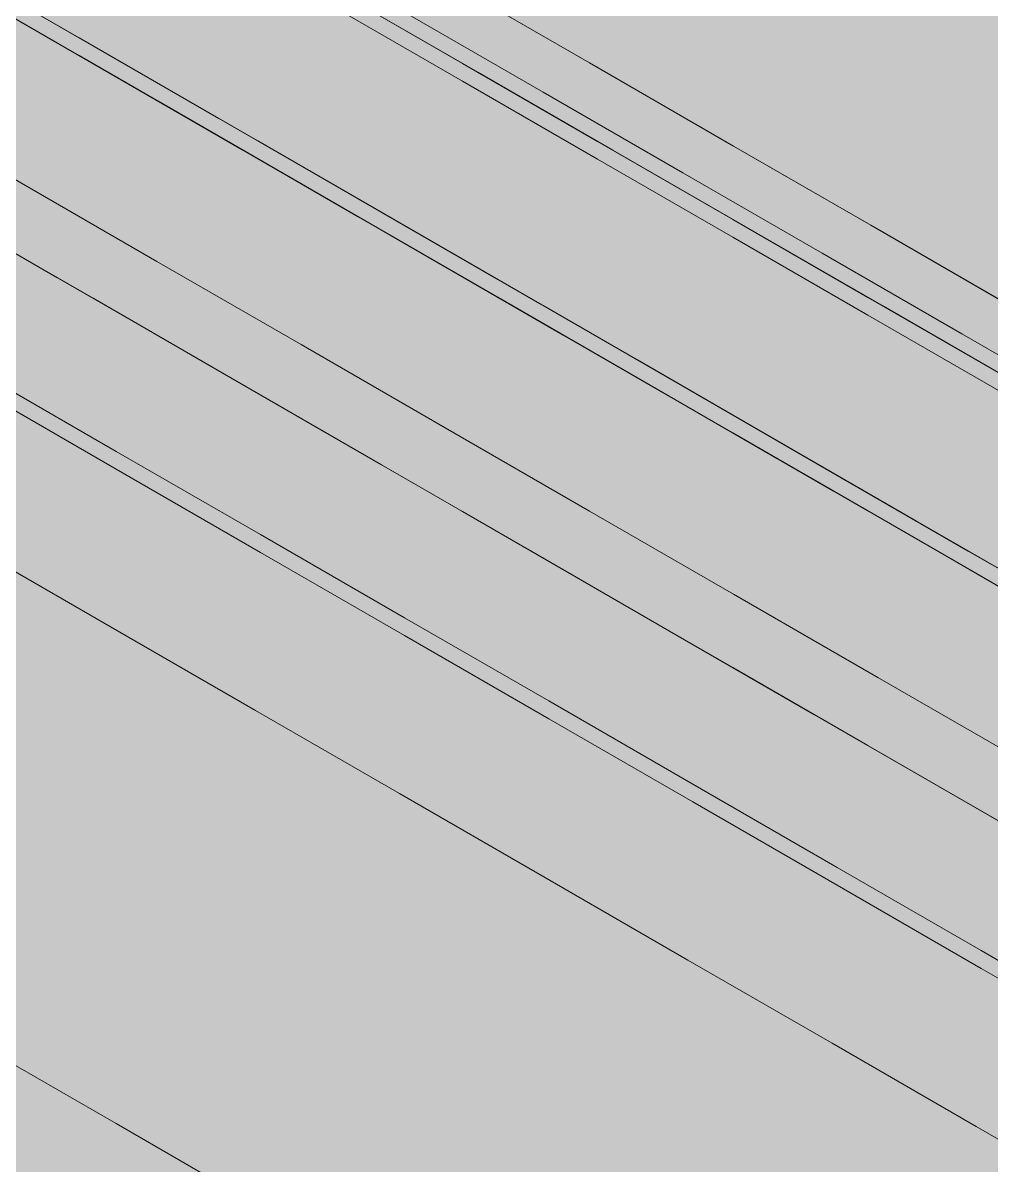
# Model space of a CAD drawing. Header units: metres. Extents: x 349021 to 349543, y 9281040 to 9281959.
# Drawn here: x 349203.4341 to 349203.6069, y 9281044.5807 to 9281044.7846 of the extents above; entities that cross this region are included whole.
import ezdxf

# ---------------------------------------------------------------- set-up
doc = ezdxf.new("R2010")
doc.units = ezdxf.units.M
doc.header["$LTSCALE"] = 0.25
doc.layers.add('ISO-3D', color=7, linetype='CONTINUOUS', lineweight=13)
doc.layers.add('ISO-3D-ARISTAS', color=250, linetype='CONTINUOUS', lineweight=13)

msp = doc.modelspace()

# ---------------------------------------------------------------- linework, layer by layer
at = {"layer": 'ISO-3D', "true_color": 0x9e9d98}
for points in [[(349203.4838, 9281044.78046), (349203.45807, 9281044.79532), (349203.4838, 9281044.80713), (349203.45807, 9281044.82198)], [(349203.46872, 9281044.7711), (349203.44346, 9281044.78568), (349203.46872, 9281044.80004), (349203.44346, 9281044.81463)], [(349203.51924, 9281044.77088), (349203.49398, 9281044.78546), (349203.51924, 9281044.79982), (349203.49398, 9281044.81441)], [(349203.56976, 9281044.77066), (349203.5445, 9281044.78524), (349203.56976, 9281044.79961), (349203.5445, 9281044.81419)], [(349203.62028, 9281044.77044), (349203.59502, 9281044.78502), (349203.62028, 9281044.79939), (349203.59502, 9281044.81397)], [(349203.45807, 9281044.76865), (349203.43235, 9281044.7835), (349203.45807, 9281044.79532), (349203.43235, 9281044.81017)], [(349203.50952, 9281044.76561), (349203.4838, 9281044.78046), (349203.50952, 9281044.79228), (349203.4838, 9281044.80713)], [(349203.44346, 9281044.75673), (349203.41821, 9281044.77132), (349203.44346, 9281044.78568), (349203.41821, 9281044.80026)], [(349203.49398, 9281044.75651), (349203.46872, 9281044.7711), (349203.49398, 9281044.78546), (349203.46872, 9281044.80004)], [(349203.5445, 9281044.75629), (349203.51924, 9281044.77088), (349203.5445, 9281044.78524), (349203.51924, 9281044.79982)], [(349203.59502, 9281044.75607), (349203.56976, 9281044.77066), (349203.59502, 9281044.78502), (349203.56976, 9281044.79961)], [(349203.4838, 9281044.7538), (349203.45807, 9281044.76865), (349203.4838, 9281044.78046), (349203.45807, 9281044.79532)], [(349203.53525, 9281044.75076), (349203.50952, 9281044.76561), (349203.53525, 9281044.77743), (349203.50952, 9281044.79228)], [(349203.46872, 9281044.74215), (349203.44346, 9281044.75673), (349203.46872, 9281044.7711), (349203.44346, 9281044.78568)], [(349203.51924, 9281044.74193), (349203.49398, 9281044.75651), (349203.51924, 9281044.77088), (349203.49398, 9281044.78546)], [(349203.56976, 9281044.74171), (349203.5445, 9281044.75629), (349203.56976, 9281044.77066), (349203.5445, 9281044.78524)], [(349203.62028, 9281044.74149), (349203.59502, 9281044.75607), (349203.62028, 9281044.77044), (349203.59502, 9281044.78502)], [(349203.45807, 9281044.74198), (349203.43235, 9281044.75684), (349203.45807, 9281044.76865), (349203.43235, 9281044.7835)], [(349203.50952, 9281044.73895), (349203.4838, 9281044.7538), (349203.50952, 9281044.76561), (349203.4838, 9281044.78046)], [(349203.56097, 9281044.73591), (349203.53525, 9281044.75076), (349203.56097, 9281044.76257), (349203.53525, 9281044.77743)], [(349203.44346, 9281044.72779), (349203.41821, 9281044.74237), (349203.44346, 9281044.75673), (349203.41821, 9281044.77132)], [(349203.49398, 9281044.72757), (349203.46872, 9281044.74215), (349203.49398, 9281044.75651), (349203.46872, 9281044.7711)], [(349203.5445, 9281044.72735), (349203.51924, 9281044.74193), (349203.5445, 9281044.75629), (349203.51924, 9281044.77088)], [(349203.59502, 9281044.72713), (349203.56976, 9281044.74171), (349203.59502, 9281044.75607), (349203.56976, 9281044.77066)], [(349203.4838, 9281044.72713), (349203.45807, 9281044.74198), (349203.4838, 9281044.7538), (349203.45807, 9281044.76865)], [(349203.53525, 9281044.72409), (349203.50952, 9281044.73895), (349203.53525, 9281044.75076), (349203.50952, 9281044.76561)], [(349203.5867, 9281044.72105), (349203.56097, 9281044.73591), (349203.5867, 9281044.74772), (349203.56097, 9281044.76257)], [(349203.46872, 9281044.7132), (349203.44346, 9281044.72779), (349203.46872, 9281044.74215), (349203.44346, 9281044.75673)], [(349203.51924, 9281044.71298), (349203.49398, 9281044.72757), (349203.51924, 9281044.74193), (349203.49398, 9281044.75651)], [(349203.56976, 9281044.71276), (349203.5445, 9281044.72735), (349203.56976, 9281044.74171), (349203.5445, 9281044.75629)], [(349203.62028, 9281044.71254), (349203.59502, 9281044.72713), (349203.62028, 9281044.74149), (349203.59502, 9281044.75607)], [(349203.50952, 9281044.71228), (349203.4838, 9281044.72713), (349203.50952, 9281044.73895), (349203.4838, 9281044.7538)], [(349203.56097, 9281044.70924), (349203.53525, 9281044.72409), (349203.56097, 9281044.73591), (349203.53525, 9281044.75076)], [(349203.61242, 9281044.7062), (349203.5867, 9281044.72105), (349203.61242, 9281044.73287), (349203.5867, 9281044.74772)], [(349203.44346, 9281044.69884), (349203.41821, 9281044.71342), (349203.44346, 9281044.72779), (349203.41821, 9281044.74237)], [(349203.49398, 9281044.69862), (349203.46872, 9281044.7132), (349203.49398, 9281044.72757), (349203.46872, 9281044.74215)], [(349203.5445, 9281044.6984), (349203.51924, 9281044.71298), (349203.5445, 9281044.72735), (349203.51924, 9281044.74193)], [(349203.59502, 9281044.69818), (349203.56976, 9281044.71276), (349203.59502, 9281044.72713), (349203.56976, 9281044.74171)], [(349203.53525, 9281044.69743), (349203.50952, 9281044.71228), (349203.53525, 9281044.72409), (349203.50952, 9281044.73895)], [(349203.5867, 9281044.69439), (349203.56097, 9281044.70924), (349203.5867, 9281044.72105), (349203.56097, 9281044.73591)], [(349203.46872, 9281044.68425), (349203.44346, 9281044.69884), (349203.46872, 9281044.7132), (349203.44346, 9281044.72779)], [(349203.51924, 9281044.68404), (349203.49398, 9281044.69862), (349203.51924, 9281044.71298), (349203.49398, 9281044.72757)], [(349203.56976, 9281044.68382), (349203.5445, 9281044.6984), (349203.56976, 9281044.71276), (349203.5445, 9281044.72735)], [(349203.62028, 9281044.6836), (349203.59502, 9281044.69818), (349203.62028, 9281044.71254), (349203.59502, 9281044.72713)], [(349203.56097, 9281044.68257), (349203.53525, 9281044.69743), (349203.56097, 9281044.70924), (349203.53525, 9281044.72409)], [(349203.61242, 9281044.67954), (349203.5867, 9281044.69439), (349203.61242, 9281044.7062), (349203.5867, 9281044.72105)], [(349203.4508, 9281044.68744), (349203.42508, 9281044.7023), (349203.4508, 9281044.70491), (349203.42508, 9281044.71976)], [(349203.44346, 9281044.66989), (349203.41821, 9281044.68447), (349203.44346, 9281044.69884), (349203.41821, 9281044.71342)], [(349203.49398, 9281044.66967), (349203.46872, 9281044.68425), (349203.49398, 9281044.69862), (349203.46872, 9281044.7132)], [(349203.5445, 9281044.66945), (349203.51924, 9281044.68404), (349203.5445, 9281044.6984), (349203.51924, 9281044.71298)], [(349203.59502, 9281044.66923), (349203.56976, 9281044.68382), (349203.59502, 9281044.69818), (349203.56976, 9281044.71276)], [(349203.5867, 9281044.66772), (349203.56097, 9281044.68257), (349203.5867, 9281044.69439), (349203.56097, 9281044.70924)], [(349203.47653, 9281044.67259), (349203.4508, 9281044.68744), (349203.47653, 9281044.69005), (349203.4508, 9281044.70491)], [(349203.4508, 9281044.66998), (349203.42508, 9281044.68483), (349203.4508, 9281044.68744), (349203.42508, 9281044.7023)], [(349203.46872, 9281044.65531), (349203.44346, 9281044.66989), (349203.46872, 9281044.68425), (349203.44346, 9281044.69884)], [(349203.51924, 9281044.65509), (349203.49398, 9281044.66967), (349203.51924, 9281044.68404), (349203.49398, 9281044.69862)], [(349203.56976, 9281044.65487), (349203.5445, 9281044.66945), (349203.56976, 9281044.68382), (349203.5445, 9281044.6984)], [(349203.62028, 9281044.65465), (349203.59502, 9281044.66923), (349203.62028, 9281044.6836), (349203.59502, 9281044.69818)], [(349203.61242, 9281044.65287), (349203.5867, 9281044.66772), (349203.61242, 9281044.67954), (349203.5867, 9281044.69439)], [(349203.44992, 9281044.64856), (349203.4242, 9281044.66342), (349203.44992, 9281044.67669), (349203.4242, 9281044.69154)], [(349203.50225, 9281044.65774), (349203.47653, 9281044.67259), (349203.50225, 9281044.6752), (349203.47653, 9281044.69005)], [(349203.47653, 9281044.65513), (349203.4508, 9281044.66998), (349203.47653, 9281044.67259), (349203.4508, 9281044.68744)], [(349203.44346, 9281044.64094), (349203.41821, 9281044.65553), (349203.44346, 9281044.66989), (349203.41821, 9281044.68447)], [(349203.4508, 9281044.64268), (349203.42508, 9281044.65753), (349203.4508, 9281044.66998), (349203.42508, 9281044.68483)], [(349203.49398, 9281044.64072), (349203.46872, 9281044.65531), (349203.49398, 9281044.66967), (349203.46872, 9281044.68425)], [(349203.5445, 9281044.6405), (349203.51924, 9281044.65509), (349203.5445, 9281044.66945), (349203.51924, 9281044.68404)], [(349203.59502, 9281044.64029), (349203.56976, 9281044.65487), (349203.59502, 9281044.66923), (349203.56976, 9281044.68382)], [(349203.47565, 9281044.63371), (349203.44992, 9281044.64856), (349203.47565, 9281044.66184), (349203.44992, 9281044.67669)], [(349203.52798, 9281044.64289), (349203.50225, 9281044.65774), (349203.52798, 9281044.66035), (349203.50225, 9281044.6752)], [(349203.50225, 9281044.64028), (349203.47653, 9281044.65513), (349203.50225, 9281044.65774), (349203.47653, 9281044.67259)], [(349203.46872, 9281044.62636), (349203.44346, 9281044.64094), (349203.46872, 9281044.65531), (349203.44346, 9281044.66989)], [(349203.47653, 9281044.62783), (349203.4508, 9281044.64268), (349203.47653, 9281044.65513), (349203.4508, 9281044.66998)], [(349203.51924, 9281044.62614), (349203.49398, 9281044.64072), (349203.51924, 9281044.65509), (349203.49398, 9281044.66967)], [(349203.56976, 9281044.62592), (349203.5445, 9281044.6405), (349203.56976, 9281044.65487), (349203.5445, 9281044.66945)], [(349203.62028, 9281044.6257), (349203.59502, 9281044.64029), (349203.62028, 9281044.65465), (349203.59502, 9281044.66923)], [(349203.44992, 9281044.62044), (349203.4242, 9281044.63529), (349203.44992, 9281044.64856), (349203.4242, 9281044.66342)], [(349203.50137, 9281044.61886), (349203.47565, 9281044.63371), (349203.50137, 9281044.64698), (349203.47565, 9281044.66184)], [(349203.5537, 9281044.62803), (349203.52798, 9281044.64289), (349203.5537, 9281044.6455), (349203.52798, 9281044.66035)], [(349203.4508, 9281044.61538), (349203.42508, 9281044.63023), (349203.4508, 9281044.64268), (349203.42508, 9281044.65753)], [(349203.52798, 9281044.62542), (349203.50225, 9281044.64028), (349203.52798, 9281044.64289), (349203.50225, 9281044.65774)], [(349203.44346, 9281044.612), (349203.41821, 9281044.62658), (349203.44346, 9281044.64094), (349203.41821, 9281044.65553)], [(349203.49398, 9281044.61178), (349203.46872, 9281044.62636), (349203.49398, 9281044.64072), (349203.46872, 9281044.65531)], [(349203.50225, 9281044.61298), (349203.47653, 9281044.62783), (349203.50225, 9281044.64028), (349203.47653, 9281044.65513)], [(349203.5445, 9281044.61156), (349203.51924, 9281044.62614), (349203.5445, 9281044.6405), (349203.51924, 9281044.65509)], [(349203.59502, 9281044.61134), (349203.56976, 9281044.62592), (349203.59502, 9281044.64029), (349203.56976, 9281044.65487)], [(349203.47565, 9281044.60559), (349203.44992, 9281044.62044), (349203.47565, 9281044.63371), (349203.44992, 9281044.64856)], [(349203.5271, 9281044.60401), (349203.50137, 9281044.61886), (349203.5271, 9281044.63213), (349203.50137, 9281044.64698)], [(349203.57943, 9281044.61318), (349203.5537, 9281044.62803), (349203.57943, 9281044.63064), (349203.5537, 9281044.6455)], [(349203.47653, 9281044.60053), (349203.4508, 9281044.61538), (349203.47653, 9281044.62783), (349203.4508, 9281044.64268)], [(349203.5537, 9281044.61057), (349203.52798, 9281044.62542), (349203.5537, 9281044.62803), (349203.52798, 9281044.64289)], [(349203.46872, 9281044.59741), (349203.44346, 9281044.612), (349203.46872, 9281044.62636), (349203.44346, 9281044.64094)], [(349203.51924, 9281044.59719), (349203.49398, 9281044.61178), (349203.51924, 9281044.62614), (349203.49398, 9281044.64072)], [(349203.52798, 9281044.59812), (349203.50225, 9281044.61298), (349203.52798, 9281044.62542), (349203.50225, 9281044.64028)], [(349203.56976, 9281044.59697), (349203.5445, 9281044.61156), (349203.56976, 9281044.62592), (349203.5445, 9281044.6405)], [(349203.62028, 9281044.59675), (349203.59502, 9281044.61134), (349203.62028, 9281044.6257), (349203.59502, 9281044.64029)], [(349203.44992, 9281044.59231), (349203.4242, 9281044.60717), (349203.44992, 9281044.62044), (349203.4242, 9281044.63529)], [(349203.50137, 9281044.59073), (349203.47565, 9281044.60559), (349203.50137, 9281044.61886), (349203.47565, 9281044.63371)], [(349203.55282, 9281044.58915), (349203.5271, 9281044.60401), (349203.55282, 9281044.61728), (349203.5271, 9281044.63213)], [(349203.4508, 9281044.58808), (349203.42508, 9281044.60293), (349203.4508, 9281044.61538), (349203.42508, 9281044.63023)], [(349203.60515, 9281044.59833), (349203.57943, 9281044.61318), (349203.60515, 9281044.61579), (349203.57943, 9281044.63064)], [(349203.50225, 9281044.58568), (349203.47653, 9281044.60053), (349203.50225, 9281044.61298), (349203.47653, 9281044.62783)], [(349203.57943, 9281044.59572), (349203.5537, 9281044.61057), (349203.57943, 9281044.61318), (349203.5537, 9281044.62803)], [(349203.44346, 9281044.58305), (349203.41821, 9281044.59763), (349203.44346, 9281044.612), (349203.41821, 9281044.62658)], [(349203.49398, 9281044.58283), (349203.46872, 9281044.59741), (349203.49398, 9281044.61178), (349203.46872, 9281044.62636)], [(349203.5445, 9281044.58261), (349203.51924, 9281044.59719), (349203.5445, 9281044.61156), (349203.51924, 9281044.62614)], [(349203.5537, 9281044.58327), (349203.52798, 9281044.59812), (349203.5537, 9281044.61057), (349203.52798, 9281044.62542)], [(349203.59502, 9281044.58239), (349203.56976, 9281044.59697), (349203.59502, 9281044.61134), (349203.56976, 9281044.62592)], [(349203.47565, 9281044.57746), (349203.44992, 9281044.59231), (349203.47565, 9281044.60559), (349203.44992, 9281044.62044)], [(349203.5271, 9281044.57588), (349203.50137, 9281044.59073), (349203.5271, 9281044.60401), (349203.50137, 9281044.61886)], [(349203.57855, 9281044.5743), (349203.55282, 9281044.58915), (349203.57855, 9281044.60243), (349203.55282, 9281044.61728)], [(349203.47653, 9281044.57323), (349203.4508, 9281044.58808), (349203.47653, 9281044.60053), (349203.4508, 9281044.61538)], [(349203.63088, 9281044.58348), (349203.60515, 9281044.59833), (349203.63088, 9281044.60094), (349203.60515, 9281044.61579)], [(349203.52798, 9281044.57082), (349203.50225, 9281044.58568), (349203.52798, 9281044.59812), (349203.50225, 9281044.61298)], [(349203.60515, 9281044.58087), (349203.57943, 9281044.59572), (349203.60515, 9281044.59833), (349203.57943, 9281044.61318)], [(349203.46872, 9281044.56846), (349203.44346, 9281044.58305), (349203.46872, 9281044.59741), (349203.44346, 9281044.612)], [(349203.51924, 9281044.56825), (349203.49398, 9281044.58283), (349203.51924, 9281044.59719), (349203.49398, 9281044.61178)], [(349203.56976, 9281044.56803), (349203.5445, 9281044.58261), (349203.56976, 9281044.59697), (349203.5445, 9281044.61156)], [(349203.62028, 9281044.56781), (349203.59502, 9281044.58239), (349203.62028, 9281044.59675), (349203.59502, 9281044.61134)], [(349203.57943, 9281044.56842), (349203.5537, 9281044.58327), (349203.57943, 9281044.59572), (349203.5537, 9281044.61057)], [(349203.44992, 9281044.56419), (349203.4242, 9281044.57904), (349203.44992, 9281044.59231), (349203.4242, 9281044.60717)], [(349203.50137, 9281044.56261), (349203.47565, 9281044.57746), (349203.50137, 9281044.59073), (349203.47565, 9281044.60559)], [(349203.55282, 9281044.56103), (349203.5271, 9281044.57588), (349203.55282, 9281044.58915), (349203.5271, 9281044.60401)], [(349203.60427, 9281044.55945), (349203.57855, 9281044.5743), (349203.60427, 9281044.58757), (349203.57855, 9281044.60243)], [(349203.50225, 9281044.55838), (349203.47653, 9281044.57323), (349203.50225, 9281044.58568), (349203.47653, 9281044.60053)], [(349203.44346, 9281044.5541), (349203.41821, 9281044.56868), (349203.44346, 9281044.58305), (349203.41821, 9281044.59763)], [(349203.49398, 9281044.55388), (349203.46872, 9281044.56846), (349203.49398, 9281044.58283), (349203.46872, 9281044.59741)], [(349203.5445, 9281044.55366), (349203.51924, 9281044.56825), (349203.5445, 9281044.58261), (349203.51924, 9281044.59719)], [(349203.5537, 9281044.55597), (349203.52798, 9281044.57082), (349203.5537, 9281044.58327), (349203.52798, 9281044.59812)], [(349203.59502, 9281044.55344), (349203.56976, 9281044.56803), (349203.59502, 9281044.58239), (349203.56976, 9281044.59697)], [(349203.63088, 9281044.56601), (349203.60515, 9281044.58087), (349203.63088, 9281044.58348), (349203.60515, 9281044.59833)], [(349203.60515, 9281044.55357), (349203.57943, 9281044.56842), (349203.60515, 9281044.58087), (349203.57943, 9281044.59572)], [(349203.47565, 9281044.54934), (349203.44992, 9281044.56419), (349203.47565, 9281044.57746), (349203.44992, 9281044.59231)], [(349203.5271, 9281044.54776), (349203.50137, 9281044.56261), (349203.5271, 9281044.57588), (349203.50137, 9281044.59073)], [(349203.57855, 9281044.54618), (349203.55282, 9281044.56103), (349203.57855, 9281044.5743), (349203.55282, 9281044.58915)], [(349203.63, 9281044.5446), (349203.60427, 9281044.55945), (349203.63, 9281044.57272), (349203.60427, 9281044.58757)], [(349203.52798, 9281044.54352), (349203.50225, 9281044.55838), (349203.52798, 9281044.57082), (349203.50225, 9281044.58568)], [(349203.46872, 9281044.53952), (349203.44346, 9281044.5541), (349203.46872, 9281044.56846), (349203.44346, 9281044.58305)], [(349203.51924, 9281044.5393), (349203.49398, 9281044.55388), (349203.51924, 9281044.56825), (349203.49398, 9281044.58283)], [(349203.56976, 9281044.53908), (349203.5445, 9281044.55366), (349203.56976, 9281044.56803), (349203.5445, 9281044.58261)], [(349203.57943, 9281044.54112), (349203.5537, 9281044.55597), (349203.57943, 9281044.56842), (349203.5537, 9281044.58327)], [(349203.62028, 9281044.53886), (349203.59502, 9281044.55344), (349203.62028, 9281044.56781), (349203.59502, 9281044.58239)], [(349203.63088, 9281044.53871), (349203.60515, 9281044.55357), (349203.63088, 9281044.56601), (349203.60515, 9281044.58087)]]:
    msp.add_solid(points, dxfattribs=at)
at = {"layer": 'ISO-3D', "true_color": 0x262a30}
for points in [[(349203.4772, 9281044.7803), (349203.4523, 9281044.79468), (349203.4772, 9281044.79777), (349203.4523, 9281044.81214)], [(349203.4523, 9281044.77722), (349203.4274, 9281044.79159), (349203.4523, 9281044.79468), (349203.4274, 9281044.80906)], [(349203.5021, 9281044.78339), (349203.4772, 9281044.79777), (349203.5021, 9281044.78656), (349203.4772, 9281044.80094)], [(349203.5021, 9281044.76593), (349203.4772, 9281044.7803), (349203.5021, 9281044.78339), (349203.4772, 9281044.79777)], [(349203.4442, 9281044.77872), (349203.4193, 9281044.79309), (349203.4442, 9281044.78189), (349203.4193, 9281044.79627)], [(349203.4772, 9281044.76284), (349203.4523, 9281044.77722), (349203.4772, 9281044.7803), (349203.4523, 9281044.79468)], [(349203.51257, 9281044.77417), (349203.48845, 9281044.78809), (349203.51257, 9281044.77734), (349203.48845, 9281044.79127)], [(349203.527, 9281044.76901), (349203.5021, 9281044.78339), (349203.527, 9281044.77219), (349203.5021, 9281044.78656)], [(349203.527, 9281044.75155), (349203.5021, 9281044.76593), (349203.527, 9281044.76901), (349203.5021, 9281044.78339)], [(349203.4691, 9281044.76434), (349203.4442, 9281044.77872), (349203.4691, 9281044.76751), (349203.4442, 9281044.78189)], [(349203.5021, 9281044.74846), (349203.4772, 9281044.76284), (349203.5021, 9281044.76593), (349203.4772, 9281044.7803)], [(349203.5367, 9281044.76024), (349203.51257, 9281044.77417), (349203.5367, 9281044.76341), (349203.51257, 9281044.77734)], [(349203.5519, 9281044.75464), (349203.527, 9281044.76901), (349203.5519, 9281044.75781), (349203.527, 9281044.77219)], [(349203.5519, 9281044.73717), (349203.527, 9281044.75155), (349203.5519, 9281044.75464), (349203.527, 9281044.76901)], [(349203.494, 9281044.74996), (349203.4691, 9281044.76434), (349203.494, 9281044.75314), (349203.4691, 9281044.76751)], [(349203.527, 9281044.73409), (349203.5021, 9281044.74846), (349203.527, 9281044.75155), (349203.5021, 9281044.76593)], [(349203.56082, 9281044.74631), (349203.5367, 9281044.76024), (349203.56082, 9281044.74948), (349203.5367, 9281044.76341)], [(349203.5768, 9281044.74026), (349203.5519, 9281044.75464), (349203.5768, 9281044.74344), (349203.5519, 9281044.75781)], [(349203.5768, 9281044.7228), (349203.5519, 9281044.73717), (349203.5768, 9281044.74026), (349203.5519, 9281044.75464)], [(349203.5189, 9281044.73559), (349203.494, 9281044.74996), (349203.5189, 9281044.73876), (349203.494, 9281044.75314)], [(349203.5519, 9281044.71971), (349203.527, 9281044.73409), (349203.5519, 9281044.73717), (349203.527, 9281044.75155)], [(349203.58495, 9281044.73238), (349203.56082, 9281044.74631), (349203.58495, 9281044.73556), (349203.56082, 9281044.74948)], [(349203.6017, 9281044.72588), (349203.5768, 9281044.74026), (349203.6017, 9281044.72906), (349203.5768, 9281044.74344)], [(349203.6017, 9281044.70842), (349203.5768, 9281044.7228), (349203.6017, 9281044.72588), (349203.5768, 9281044.74026)], [(349203.5438, 9281044.72121), (349203.5189, 9281044.73559), (349203.5438, 9281044.72439), (349203.5189, 9281044.73876)], [(349203.5768, 9281044.70534), (349203.5519, 9281044.71971), (349203.5768, 9281044.7228), (349203.5519, 9281044.73717)], [(349203.60907, 9281044.71845), (349203.58495, 9281044.73238), (349203.60907, 9281044.72163), (349203.58495, 9281044.73556)], [(349203.6266, 9281044.71151), (349203.6017, 9281044.72588), (349203.6266, 9281044.71468), (349203.6017, 9281044.72906)], [(349203.6266, 9281044.69405), (349203.6017, 9281044.70842), (349203.6266, 9281044.71151), (349203.6017, 9281044.72588)], [(349203.5687, 9281044.70683), (349203.5438, 9281044.72121), (349203.5687, 9281044.71001), (349203.5438, 9281044.72439)], [(349203.4508, 9281044.70491), (349203.42508, 9281044.71976), (349203.4508, 9281044.70808), (349203.42508, 9281044.72293)], [(349203.6017, 9281044.69096), (349203.5768, 9281044.70534), (349203.6017, 9281044.70842), (349203.5768, 9281044.7228)], [(349203.5936, 9281044.69246), (349203.5687, 9281044.70683), (349203.5936, 9281044.69563), (349203.5687, 9281044.71001)], [(349203.47653, 9281044.69005), (349203.4508, 9281044.70491), (349203.47653, 9281044.69323), (349203.4508, 9281044.70808)], [(349203.6266, 9281044.67658), (349203.6017, 9281044.69096), (349203.6266, 9281044.69405), (349203.6017, 9281044.70842)], [(349203.6185, 9281044.67808), (349203.5936, 9281044.69246), (349203.6185, 9281044.68126), (349203.5936, 9281044.69563)], [(349203.50225, 9281044.6752), (349203.47653, 9281044.69005), (349203.50225, 9281044.67838), (349203.47653, 9281044.69323)], [(349203.52798, 9281044.66035), (349203.50225, 9281044.6752), (349203.52798, 9281044.66352), (349203.50225, 9281044.67838)], [(349203.5537, 9281044.6455), (349203.52798, 9281044.66035), (349203.5537, 9281044.64867), (349203.52798, 9281044.66352)], [(349203.57943, 9281044.63064), (349203.5537, 9281044.6455), (349203.57943, 9281044.63382), (349203.5537, 9281044.64867)], [(349203.60515, 9281044.61579), (349203.57943, 9281044.63064), (349203.60515, 9281044.61897), (349203.57943, 9281044.63382)], [(349203.63088, 9281044.60094), (349203.60515, 9281044.61579), (349203.63088, 9281044.60411), (349203.60515, 9281044.61897)]]:
    msp.add_solid(points, dxfattribs=at)
at = {"layer": 'ISO-3D', "true_color": 0x2b2e35}
for points in [[(349203.45933, 9281044.79062), (349203.4442, 9281044.78189), (349203.43443, 9281044.805), (349203.4193, 9281044.79627)], [(349203.49935, 9281044.78498), (349203.48423, 9281044.77625), (349203.47445, 9281044.79935), (349203.45933, 9281044.79062)], [(349203.45067, 9281044.77816), (349203.44792, 9281044.77657), (349203.42531, 9281044.7928), (349203.42256, 9281044.79121)], [(349203.48423, 9281044.77625), (349203.4691, 9281044.76751), (349203.45933, 9281044.79062), (349203.4442, 9281044.78189)], [(349203.51532, 9281044.77575), (349203.51257, 9281044.77417), (349203.4912, 9281044.78968), (349203.48845, 9281044.78809)], [(349203.527, 9281044.77219), (349203.52425, 9281044.7706), (349203.5021, 9281044.78656), (349203.49935, 9281044.78498)], [(349203.52425, 9281044.7706), (349203.50913, 9281044.76187), (349203.49935, 9281044.78498), (349203.48423, 9281044.77625)], [(349203.47604, 9281044.76351), (349203.47329, 9281044.76192), (349203.45067, 9281044.77816), (349203.44792, 9281044.77657)], [(349203.50913, 9281044.76187), (349203.494, 9281044.75314), (349203.48423, 9281044.77625), (349203.4691, 9281044.76751)], [(349203.53945, 9281044.76182), (349203.5367, 9281044.76024), (349203.51532, 9281044.77575), (349203.51257, 9281044.77417)], [(349203.5519, 9281044.75781), (349203.54915, 9281044.75622), (349203.527, 9281044.77219), (349203.52425, 9281044.7706)], [(349203.54915, 9281044.75622), (349203.53403, 9281044.74749), (349203.52425, 9281044.7706), (349203.50913, 9281044.76187)], [(349203.5014, 9281044.74887), (349203.49865, 9281044.74728), (349203.47604, 9281044.76351), (349203.47329, 9281044.76192)], [(349203.53403, 9281044.74749), (349203.5189, 9281044.73876), (349203.50913, 9281044.76187), (349203.494, 9281044.75314)], [(349203.56357, 9281044.7479), (349203.56082, 9281044.74631), (349203.53945, 9281044.76182), (349203.5367, 9281044.76024)], [(349203.5768, 9281044.74344), (349203.57405, 9281044.74185), (349203.5519, 9281044.75781), (349203.54915, 9281044.75622)], [(349203.45807, 9281044.74198), (349203.44666, 9281044.7354), (349203.43235, 9281044.75684), (349203.42094, 9281044.75025)], [(349203.57405, 9281044.74185), (349203.55893, 9281044.73312), (349203.54915, 9281044.75622), (349203.53403, 9281044.74749)], [(349203.52677, 9281044.73422), (349203.52402, 9281044.73263), (349203.5014, 9281044.74887), (349203.49865, 9281044.74728)], [(349203.5877, 9281044.73397), (349203.58495, 9281044.73238), (349203.56357, 9281044.7479), (349203.56082, 9281044.74631)], [(349203.55893, 9281044.73312), (349203.5438, 9281044.72439), (349203.53403, 9281044.74749), (349203.5189, 9281044.73876)], [(349203.6017, 9281044.72906), (349203.59895, 9281044.72747), (349203.5768, 9281044.74344), (349203.57405, 9281044.74185)], [(349203.4838, 9281044.72713), (349203.47239, 9281044.72054), (349203.45807, 9281044.74198), (349203.44666, 9281044.7354)], [(349203.59895, 9281044.72747), (349203.58383, 9281044.71874), (349203.57405, 9281044.74185), (349203.55893, 9281044.73312)], [(349203.55213, 9281044.71958), (349203.54938, 9281044.71799), (349203.52677, 9281044.73422), (349203.52402, 9281044.73263)], [(349203.61182, 9281044.72004), (349203.60907, 9281044.71845), (349203.5877, 9281044.73397), (349203.58495, 9281044.73238)], [(349203.58383, 9281044.71874), (349203.5687, 9281044.71001), (349203.55893, 9281044.73312), (349203.5438, 9281044.72439)], [(349203.50952, 9281044.71228), (349203.49811, 9281044.70569), (349203.4838, 9281044.72713), (349203.47239, 9281044.72054)], [(349203.62385, 9281044.7131), (349203.60873, 9281044.70436), (349203.59895, 9281044.72747), (349203.58383, 9281044.71874)], [(349203.6266, 9281044.71468), (349203.62385, 9281044.7131), (349203.6017, 9281044.72906), (349203.59895, 9281044.72747)], [(349203.5775, 9281044.70493), (349203.57475, 9281044.70335), (349203.55213, 9281044.71958), (349203.54938, 9281044.71799)], [(349203.60873, 9281044.70436), (349203.5936, 9281044.69563), (349203.58383, 9281044.71874), (349203.5687, 9281044.71001)], [(349203.53525, 9281044.69743), (349203.52384, 9281044.69084), (349203.50952, 9281044.71228), (349203.49811, 9281044.70569)], [(349203.60286, 9281044.69029), (349203.60011, 9281044.6887), (349203.5775, 9281044.70493), (349203.57475, 9281044.70335)], [(349203.63363, 9281044.68999), (349203.6185, 9281044.68126), (349203.60873, 9281044.70436), (349203.5936, 9281044.69563)], [(349203.56097, 9281044.68257), (349203.54956, 9281044.67599), (349203.53525, 9281044.69743), (349203.52384, 9281044.69084)], [(349203.62823, 9281044.67564), (349203.62548, 9281044.67406), (349203.60286, 9281044.69029), (349203.60011, 9281044.6887)], [(349203.5867, 9281044.66772), (349203.57529, 9281044.66113), (349203.56097, 9281044.68257), (349203.54956, 9281044.67599)], [(349203.61242, 9281044.65287), (349203.60101, 9281044.64628), (349203.5867, 9281044.66772), (349203.57529, 9281044.66113)], [(349203.63815, 9281044.63802), (349203.62674, 9281044.63143), (349203.61242, 9281044.65287), (349203.60101, 9281044.64628)]]:
    msp.add_solid(points, dxfattribs=at)
at = {"layer": 'ISO-3D', "true_color": 0xb0aea8}
for points in [[(349203.5604, 9281044.79147), (349203.53566, 9281044.77719), (349203.5355, 9281044.80585), (349203.51076, 9281044.79156)], [(349203.61005, 9281044.79138), (349203.5853, 9281044.7771), (349203.58515, 9281044.80576), (349203.5604, 9281044.79147)], [(349203.5853, 9281044.7771), (349203.56056, 9281044.76281), (349203.5604, 9281044.79147), (349203.53566, 9281044.77719)], [(349203.63495, 9281044.77701), (349203.6102, 9281044.76272), (349203.61005, 9281044.79138), (349203.5853, 9281044.7771)], [(349203.6102, 9281044.76272), (349203.58546, 9281044.74844), (349203.5853, 9281044.7771), (349203.56056, 9281044.76281)], [(349203.6351, 9281044.74835), (349203.61036, 9281044.73406), (349203.6102, 9281044.76272), (349203.58546, 9281044.74844)], [(349203.44992, 9281044.67669), (349203.42449, 9281044.662), (349203.4242, 9281044.69154), (349203.39876, 9281044.67686)], [(349203.47565, 9281044.66184), (349203.45022, 9281044.64715), (349203.44992, 9281044.67669), (349203.42449, 9281044.662)], [(349203.45022, 9281044.64715), (349203.42478, 9281044.63247), (349203.42449, 9281044.662), (349203.39906, 9281044.64732)], [(349203.50137, 9281044.64698), (349203.47594, 9281044.6323), (349203.47565, 9281044.66184), (349203.45022, 9281044.64715)], [(349203.47594, 9281044.6323), (349203.45051, 9281044.61762), (349203.45022, 9281044.64715), (349203.42478, 9281044.63247)], [(349203.5271, 9281044.63213), (349203.50167, 9281044.61745), (349203.50137, 9281044.64698), (349203.47594, 9281044.6323)], [(349203.45051, 9281044.61762), (349203.42508, 9281044.60293), (349203.42478, 9281044.63247), (349203.39935, 9281044.61779)], [(349203.50167, 9281044.61745), (349203.47623, 9281044.60276), (349203.47594, 9281044.6323), (349203.45051, 9281044.61762)], [(349203.55282, 9281044.61728), (349203.52739, 9281044.6026), (349203.5271, 9281044.63213), (349203.50167, 9281044.61745)], [(349203.47623, 9281044.60276), (349203.4508, 9281044.58808), (349203.45051, 9281044.61762), (349203.42508, 9281044.60293)], [(349203.52739, 9281044.6026), (349203.50196, 9281044.58791), (349203.50167, 9281044.61745), (349203.47623, 9281044.60276)], [(349203.57855, 9281044.60243), (349203.55312, 9281044.58774), (349203.55282, 9281044.61728), (349203.52739, 9281044.6026)], [(349203.50196, 9281044.58791), (349203.47653, 9281044.57323), (349203.47623, 9281044.60276), (349203.4508, 9281044.58808)], [(349203.55312, 9281044.58774), (349203.52768, 9281044.57306), (349203.52739, 9281044.6026), (349203.50196, 9281044.58791)], [(349203.60427, 9281044.58757), (349203.57884, 9281044.57289), (349203.57855, 9281044.60243), (349203.55312, 9281044.58774)], [(349203.52768, 9281044.57306), (349203.50225, 9281044.55838), (349203.50196, 9281044.58791), (349203.47653, 9281044.57323)], [(349203.57884, 9281044.57289), (349203.55341, 9281044.55821), (349203.55312, 9281044.58774), (349203.52768, 9281044.57306)], [(349203.63, 9281044.57272), (349203.60457, 9281044.55804), (349203.60427, 9281044.58757), (349203.57884, 9281044.57289)]]:
    msp.add_solid(points, dxfattribs=at)
at = {"layer": 'ISO-3D', "true_color": 0x8e8d88}
for points in [[(349203.4402, 9281044.76008), (349203.41607, 9281044.77401), (349203.4402, 9281044.78103), (349203.41607, 9281044.79496)], [(349203.46432, 9281044.74615), (349203.4402, 9281044.76008), (349203.46432, 9281044.7671), (349203.4402, 9281044.78103)], [(349203.4402, 9281044.73913), (349203.41607, 9281044.75306), (349203.4402, 9281044.76008), (349203.41607, 9281044.77401)], [(349203.48845, 9281044.73222), (349203.46432, 9281044.74615), (349203.48845, 9281044.75317), (349203.46432, 9281044.7671)], [(349203.46432, 9281044.7252), (349203.4402, 9281044.73913), (349203.46432, 9281044.74615), (349203.4402, 9281044.76008)], [(349203.51257, 9281044.71829), (349203.48845, 9281044.73222), (349203.51257, 9281044.73924), (349203.48845, 9281044.75317)], [(349203.48845, 9281044.71127), (349203.46432, 9281044.7252), (349203.48845, 9281044.73222), (349203.46432, 9281044.74615)], [(349203.5367, 9281044.70436), (349203.51257, 9281044.71829), (349203.5367, 9281044.72531), (349203.51257, 9281044.73924)], [(349203.51257, 9281044.69734), (349203.48845, 9281044.71127), (349203.51257, 9281044.71829), (349203.48845, 9281044.73222)], [(349203.56082, 9281044.69043), (349203.5367, 9281044.70436), (349203.56082, 9281044.71138), (349203.5367, 9281044.72531)], [(349203.5367, 9281044.68341), (349203.51257, 9281044.69734), (349203.5367, 9281044.70436), (349203.51257, 9281044.71829)], [(349203.58495, 9281044.67651), (349203.56082, 9281044.69043), (349203.58495, 9281044.69746), (349203.56082, 9281044.71138)], [(349203.56082, 9281044.66948), (349203.5367, 9281044.68341), (349203.56082, 9281044.69043), (349203.5367, 9281044.70436)], [(349203.60907, 9281044.66258), (349203.58495, 9281044.67651), (349203.60907, 9281044.68353), (349203.58495, 9281044.69746)], [(349203.58495, 9281044.65556), (349203.56082, 9281044.66948), (349203.58495, 9281044.67651), (349203.56082, 9281044.69043)], [(349203.60907, 9281044.64163), (349203.58495, 9281044.65556), (349203.60907, 9281044.66258), (349203.58495, 9281044.67651)]]:
    msp.add_solid(points, dxfattribs=at)
at = {"layer": 'ISO-3D', "true_color": 0x9e9c96}
for points in [[(349203.4582, 9281044.77063), (349203.43418, 9281044.75676), (349203.43408, 9281044.78456), (349203.41006, 9281044.77069)], [(349203.43418, 9281044.75676), (349203.41016, 9281044.74289), (349203.41006, 9281044.77069), (349203.38604, 9281044.75682)], [(349203.48233, 9281044.7567), (349203.45831, 9281044.74283), (349203.4582, 9281044.77063), (349203.43418, 9281044.75676)], [(349203.45831, 9281044.74283), (349203.43429, 9281044.72897), (349203.43418, 9281044.75676), (349203.41016, 9281044.74289)], [(349203.50645, 9281044.74277), (349203.48243, 9281044.72891), (349203.48233, 9281044.7567), (349203.45831, 9281044.74283)], [(349203.43429, 9281044.72897), (349203.41026, 9281044.7151), (349203.41016, 9281044.74289), (349203.38614, 9281044.72903)], [(349203.48243, 9281044.72891), (349203.45841, 9281044.71504), (349203.45831, 9281044.74283), (349203.43429, 9281044.72897)], [(349203.53058, 9281044.72885), (349203.50656, 9281044.71498), (349203.50645, 9281044.74277), (349203.48243, 9281044.72891)], [(349203.45841, 9281044.71504), (349203.43439, 9281044.70117), (349203.43429, 9281044.72897), (349203.41026, 9281044.7151)], [(349203.50656, 9281044.71498), (349203.48254, 9281044.70111), (349203.48243, 9281044.72891), (349203.45841, 9281044.71504)], [(349203.5547, 9281044.71492), (349203.53068, 9281044.70105), (349203.53058, 9281044.72885), (349203.50656, 9281044.71498)], [(349203.4508, 9281044.70808), (349203.42508, 9281044.69323), (349203.42508, 9281044.72293), (349203.39935, 9281044.70808)], [(349203.43439, 9281044.70117), (349203.41037, 9281044.6873), (349203.41026, 9281044.7151), (349203.38624, 9281044.70123)], [(349203.48254, 9281044.70111), (349203.45851, 9281044.68724), (349203.45841, 9281044.71504), (349203.43439, 9281044.70117)], [(349203.53068, 9281044.70105), (349203.50666, 9281044.68718), (349203.50656, 9281044.71498), (349203.48254, 9281044.70111)], [(349203.57883, 9281044.70099), (349203.55481, 9281044.68712), (349203.5547, 9281044.71492), (349203.53068, 9281044.70105)], [(349203.47653, 9281044.69323), (349203.4508, 9281044.67838), (349203.4508, 9281044.70808), (349203.42508, 9281044.69323)], [(349203.45851, 9281044.68724), (349203.43449, 9281044.67337), (349203.43439, 9281044.70117), (349203.41037, 9281044.6873)], [(349203.50666, 9281044.68718), (349203.48264, 9281044.67331), (349203.48254, 9281044.70111), (349203.45851, 9281044.68724)], [(349203.55481, 9281044.68712), (349203.53079, 9281044.67325), (349203.53068, 9281044.70105), (349203.50666, 9281044.68718)], [(349203.60295, 9281044.68706), (349203.57893, 9281044.67319), (349203.57883, 9281044.70099), (349203.55481, 9281044.68712)], [(349203.4508, 9281044.67838), (349203.42508, 9281044.66352), (349203.42508, 9281044.69323), (349203.39935, 9281044.67838)], [(349203.50225, 9281044.67838), (349203.47653, 9281044.66352), (349203.47653, 9281044.69323), (349203.4508, 9281044.67838)], [(349203.43449, 9281044.67337), (349203.41047, 9281044.6595), (349203.41037, 9281044.6873), (349203.38635, 9281044.67343)], [(349203.48264, 9281044.67331), (349203.45862, 9281044.65944), (349203.45851, 9281044.68724), (349203.43449, 9281044.67337)], [(349203.53079, 9281044.67325), (349203.50676, 9281044.65938), (349203.50666, 9281044.68718), (349203.48264, 9281044.67331)], [(349203.57893, 9281044.67319), (349203.55491, 9281044.65932), (349203.55481, 9281044.68712), (349203.53079, 9281044.67325)], [(349203.62708, 9281044.67313), (349203.60306, 9281044.65926), (349203.60295, 9281044.68706), (349203.57893, 9281044.67319)], [(349203.47653, 9281044.66352), (349203.4508, 9281044.64867), (349203.4508, 9281044.67838), (349203.42508, 9281044.66352)], [(349203.52798, 9281044.66352), (349203.50225, 9281044.64867), (349203.50225, 9281044.67838), (349203.47653, 9281044.66352)], [(349203.45862, 9281044.65944), (349203.4346, 9281044.64557), (349203.43449, 9281044.67337), (349203.41047, 9281044.6595)], [(349203.50676, 9281044.65938), (349203.48274, 9281044.64551), (349203.48264, 9281044.67331), (349203.45862, 9281044.65944)], [(349203.55491, 9281044.65932), (349203.53089, 9281044.64545), (349203.53079, 9281044.67325), (349203.50676, 9281044.65938)], [(349203.60306, 9281044.65926), (349203.57904, 9281044.64539), (349203.57893, 9281044.67319), (349203.55491, 9281044.65932)], [(349203.6512, 9281044.6592), (349203.62718, 9281044.64533), (349203.62708, 9281044.67313), (349203.60306, 9281044.65926)], [(349203.4508, 9281044.64867), (349203.42508, 9281044.63382), (349203.42508, 9281044.66352), (349203.39935, 9281044.64867)], [(349203.50225, 9281044.64867), (349203.47653, 9281044.63382), (349203.47653, 9281044.66352), (349203.4508, 9281044.64867)], [(349203.5537, 9281044.64867), (349203.52798, 9281044.63382), (349203.52798, 9281044.66352), (349203.50225, 9281044.64867)], [(349203.4346, 9281044.64557), (349203.41057, 9281044.63171), (349203.41047, 9281044.6595), (349203.38645, 9281044.64563)], [(349203.48274, 9281044.64551), (349203.45872, 9281044.63165), (349203.45862, 9281044.65944), (349203.4346, 9281044.64557)], [(349203.53089, 9281044.64545), (349203.50687, 9281044.63159), (349203.50676, 9281044.65938), (349203.48274, 9281044.64551)], [(349203.57904, 9281044.64539), (349203.55501, 9281044.63153), (349203.55491, 9281044.65932), (349203.53089, 9281044.64545)], [(349203.62718, 9281044.64533), (349203.60316, 9281044.63147), (349203.60306, 9281044.65926), (349203.57904, 9281044.64539)], [(349203.47653, 9281044.63382), (349203.4508, 9281044.61897), (349203.4508, 9281044.64867), (349203.42508, 9281044.63382)], [(349203.52798, 9281044.63382), (349203.50225, 9281044.61897), (349203.50225, 9281044.64867), (349203.47653, 9281044.63382)], [(349203.57943, 9281044.63382), (349203.5537, 9281044.61897), (349203.5537, 9281044.64867), (349203.52798, 9281044.63382)], [(349203.45872, 9281044.63165), (349203.4347, 9281044.61778), (349203.4346, 9281044.64557), (349203.41057, 9281044.63171)], [(349203.50687, 9281044.63159), (349203.48285, 9281044.61772), (349203.48274, 9281044.64551), (349203.45872, 9281044.63165)], [(349203.55501, 9281044.63153), (349203.53099, 9281044.61766), (349203.53089, 9281044.64545), (349203.50687, 9281044.63159)], [(349203.60316, 9281044.63147), (349203.57914, 9281044.6176), (349203.57904, 9281044.64539), (349203.55501, 9281044.63153)], [(349203.65131, 9281044.63141), (349203.62729, 9281044.61754), (349203.62718, 9281044.64533), (349203.60316, 9281044.63147)], [(349203.4508, 9281044.61897), (349203.42508, 9281044.60411), (349203.42508, 9281044.63382), (349203.39935, 9281044.61897)], [(349203.50225, 9281044.61897), (349203.47653, 9281044.60411), (349203.47653, 9281044.63382), (349203.4508, 9281044.61897)], [(349203.5537, 9281044.61897), (349203.52798, 9281044.60411), (349203.52798, 9281044.63382), (349203.50225, 9281044.61897)], [(349203.60515, 9281044.61897), (349203.57943, 9281044.60411), (349203.57943, 9281044.63382), (349203.5537, 9281044.61897)], [(349203.4347, 9281044.61778), (349203.41068, 9281044.60391), (349203.41057, 9281044.63171), (349203.38655, 9281044.61784)], [(349203.48285, 9281044.61772), (349203.45882, 9281044.60385), (349203.45872, 9281044.63165), (349203.4347, 9281044.61778)], [(349203.53099, 9281044.61766), (349203.50697, 9281044.60379), (349203.50687, 9281044.63159), (349203.48285, 9281044.61772)], [(349203.57914, 9281044.6176), (349203.55512, 9281044.60373), (349203.55501, 9281044.63153), (349203.53099, 9281044.61766)], [(349203.62729, 9281044.61754), (349203.60326, 9281044.60367), (349203.60316, 9281044.63147), (349203.57914, 9281044.6176)], [(349203.45882, 9281044.60385), (349203.4348, 9281044.58998), (349203.4347, 9281044.61778), (349203.41068, 9281044.60391)], [(349203.47653, 9281044.60411), (349203.4508, 9281044.58926), (349203.4508, 9281044.61897), (349203.42508, 9281044.60411)], [(349203.50697, 9281044.60379), (349203.48295, 9281044.58992), (349203.48285, 9281044.61772), (349203.45882, 9281044.60385)], [(349203.52798, 9281044.60411), (349203.50225, 9281044.58926), (349203.50225, 9281044.61897), (349203.47653, 9281044.60411)], [(349203.55512, 9281044.60373), (349203.5311, 9281044.58986), (349203.53099, 9281044.61766), (349203.50697, 9281044.60379)], [(349203.57943, 9281044.60411), (349203.5537, 9281044.58926), (349203.5537, 9281044.61897), (349203.52798, 9281044.60411)], [(349203.60326, 9281044.60367), (349203.57924, 9281044.5898), (349203.57914, 9281044.6176), (349203.55512, 9281044.60373)], [(349203.63088, 9281044.60411), (349203.60515, 9281044.58926), (349203.60515, 9281044.61897), (349203.57943, 9281044.60411)], [(349203.64894, 9281044.60504), (349203.62491, 9281044.59117), (349203.62729, 9281044.61754), (349203.60326, 9281044.60367)], [(349203.4348, 9281044.58998), (349203.41078, 9281044.57611), (349203.41068, 9281044.60391), (349203.38666, 9281044.59004)], [(349203.4508, 9281044.58926), (349203.42508, 9281044.57441), (349203.42508, 9281044.60411), (349203.39935, 9281044.58926)], [(349203.48295, 9281044.58992), (349203.45893, 9281044.57605), (349203.45882, 9281044.60385), (349203.4348, 9281044.58998)], [(349203.50225, 9281044.58926), (349203.47653, 9281044.57441), (349203.47653, 9281044.60411), (349203.4508, 9281044.58926)], [(349203.5311, 9281044.58986), (349203.50707, 9281044.57599), (349203.50697, 9281044.60379), (349203.48295, 9281044.58992)], [(349203.5537, 9281044.58926), (349203.52798, 9281044.57441), (349203.52798, 9281044.60411), (349203.50225, 9281044.58926)], [(349203.57924, 9281044.5898), (349203.55522, 9281044.57593), (349203.55512, 9281044.60373), (349203.5311, 9281044.58986)], [(349203.60515, 9281044.58926), (349203.57943, 9281044.57441), (349203.57943, 9281044.60411), (349203.5537, 9281044.58926)], [(349203.62491, 9281044.59117), (349203.60089, 9281044.5773), (349203.60326, 9281044.60367), (349203.57924, 9281044.5898)], [(349203.6566, 9281044.58926), (349203.63088, 9281044.57441), (349203.63088, 9281044.60411), (349203.60515, 9281044.58926)], [(349203.64657, 9281044.57867), (349203.62254, 9281044.5648), (349203.62491, 9281044.59117), (349203.60089, 9281044.5773)], [(349203.45893, 9281044.57605), (349203.43491, 9281044.56218), (349203.4348, 9281044.58998), (349203.41078, 9281044.57611)], [(349203.47653, 9281044.57441), (349203.4508, 9281044.55956), (349203.4508, 9281044.58926), (349203.42508, 9281044.57441)], [(349203.50707, 9281044.57599), (349203.48305, 9281044.56212), (349203.48295, 9281044.58992), (349203.45893, 9281044.57605)], [(349203.52798, 9281044.57441), (349203.50225, 9281044.55956), (349203.50225, 9281044.58926), (349203.47653, 9281044.57441)], [(349203.55522, 9281044.57593), (349203.5312, 9281044.56206), (349203.5311, 9281044.58986), (349203.50707, 9281044.57599)], [(349203.57943, 9281044.57441), (349203.5537, 9281044.55956), (349203.5537, 9281044.58926), (349203.52798, 9281044.57441)], [(349203.60089, 9281044.5773), (349203.57687, 9281044.56343), (349203.57924, 9281044.5898), (349203.55522, 9281044.57593)], [(349203.63088, 9281044.57441), (349203.60515, 9281044.55956), (349203.60515, 9281044.58926), (349203.57943, 9281044.57441)]]:
    msp.add_solid(points, dxfattribs=at)
at = {"layer": 'ISO-3D-ARISTAS', "color": 250}
for p, q in [((349203.41607, 9281044.79496), (349203.4402, 9281044.78103)), ((349203.4442, 9281044.78189), (349203.4193, 9281044.79627)), ((349203.4193, 9281044.79627), (349203.4442, 9281044.78189)), ((349203.4442, 9281044.77872), (349203.4193, 9281044.79309)), ((349203.42531, 9281044.7928), (349203.45067, 9281044.77816)), ((349203.44792, 9281044.77657), (349203.42256, 9281044.79121)), ((349203.4523, 9281044.77722), (349203.4274, 9281044.79159)), ((349203.48845, 9281044.79127), (349203.51257, 9281044.77734)), ((349203.50952, 9281044.79228), (349203.53525, 9281044.77743)), ((349203.53566, 9281044.77719), (349203.51076, 9281044.79156)), ((349203.4912, 9281044.78968), (349203.51532, 9281044.77575)), ((349203.51257, 9281044.77417), (349203.48845, 9281044.78809)), ((349203.51257, 9281044.77417), (349203.48845, 9281044.78809)), ((349203.5021, 9281044.78656), (349203.527, 9281044.77219)), ((349203.5021, 9281044.78656), (349203.527, 9281044.77219)), ((349203.43408, 9281044.78456), (349203.4582, 9281044.77063)), ((349203.4402, 9281044.78103), (349203.46432, 9281044.7671)), ((349203.4691, 9281044.76751), (349203.4442, 9281044.78189)), ((349203.4442, 9281044.78189), (349203.4691, 9281044.76751)), ((349203.4691, 9281044.76434), (349203.4442, 9281044.77872)), ((349203.45067, 9281044.77816), (349203.47604, 9281044.76351)), ((349203.47329, 9281044.76192), (349203.44792, 9281044.77657)), ((349203.4772, 9281044.76284), (349203.4523, 9281044.77722)), ((349203.51257, 9281044.77734), (349203.5367, 9281044.76341)), ((349203.53525, 9281044.77743), (349203.56097, 9281044.76257)), ((349203.56056, 9281044.76281), (349203.53566, 9281044.77719)), ((349203.5367, 9281044.76024), (349203.51257, 9281044.77417)), ((349203.5367, 9281044.76024), (349203.51257, 9281044.77417)), ((349203.51532, 9281044.77575), (349203.53945, 9281044.76182)), ((349203.527, 9281044.77219), (349203.5519, 9281044.75781)), ((349203.527, 9281044.77219), (349203.5519, 9281044.75781)), ((349203.4582, 9281044.77063), (349203.48233, 9281044.7567)), ((349203.46432, 9281044.7671), (349203.48845, 9281044.75317)), ((349203.494, 9281044.75314), (349203.4691, 9281044.76751)), ((349203.4691, 9281044.76751), (349203.494, 9281044.75314)), ((349203.494, 9281044.74996), (349203.4691, 9281044.76434)), ((349203.49865, 9281044.74728), (349203.47329, 9281044.76192)), ((349203.47604, 9281044.76351), (349203.5014, 9281044.74887)), ((349203.5021, 9281044.74846), (349203.4772, 9281044.76284)), ((349203.5367, 9281044.76341), (349203.56082, 9281044.74948)), ((349203.53945, 9281044.76182), (349203.56357, 9281044.7479)), ((349203.58546, 9281044.74844), (349203.56056, 9281044.76281)), ((349203.56097, 9281044.76257), (349203.5867, 9281044.74772)), ((349203.56082, 9281044.74631), (349203.5367, 9281044.76024)), ((349203.56082, 9281044.74631), (349203.5367, 9281044.76024)), ((349203.5519, 9281044.75781), (349203.5768, 9281044.74344)), ((349203.5519, 9281044.75781), (349203.5768, 9281044.74344)), ((349203.43235, 9281044.75684), (349203.45807, 9281044.74198)), ((349203.45807, 9281044.74198), (349203.43235, 9281044.75684)), ((349203.48233, 9281044.7567), (349203.50645, 9281044.74277)), ((349203.4402, 9281044.73913), (349203.41607, 9281044.75306)), ((349203.48845, 9281044.75317), (349203.51257, 9281044.73924)), ((349203.5189, 9281044.73876), (349203.494, 9281044.75314)), ((349203.494, 9281044.75314), (349203.5189, 9281044.73876)), ((349203.44666, 9281044.7354), (349203.42094, 9281044.75025)), ((349203.5189, 9281044.73559), (349203.494, 9281044.74996)), ((349203.5014, 9281044.74887), (349203.52677, 9281044.73422)), ((349203.527, 9281044.73409), (349203.5021, 9281044.74846)), ((349203.56082, 9281044.74948), (349203.58495, 9281044.73556)), ((349203.56357, 9281044.7479), (349203.5877, 9281044.73397)), ((349203.61036, 9281044.73406), (349203.58546, 9281044.74844)), ((349203.5867, 9281044.74772), (349203.61242, 9281044.73287)), ((349203.52402, 9281044.73263), (349203.49865, 9281044.74728)), ((349203.58495, 9281044.73238), (349203.56082, 9281044.74631)), ((349203.58495, 9281044.73238), (349203.56082, 9281044.74631)), ((349203.5768, 9281044.74344), (349203.6017, 9281044.72906)), ((349203.5768, 9281044.74344), (349203.6017, 9281044.72906)), ((349203.45807, 9281044.74198), (349203.4838, 9281044.72713)), ((349203.4838, 9281044.72713), (349203.45807, 9281044.74198)), ((349203.50645, 9281044.74277), (349203.53058, 9281044.72885)), ((349203.46432, 9281044.7252), (349203.4402, 9281044.73913)), ((349203.51257, 9281044.73924), (349203.5367, 9281044.72531)), ((349203.5438, 9281044.72439), (349203.5189, 9281044.73876)), ((349203.5189, 9281044.73876), (349203.5438, 9281044.72439)), ((349203.47239, 9281044.72054), (349203.44666, 9281044.7354)), ((349203.5438, 9281044.72121), (349203.5189, 9281044.73559)), ((349203.58495, 9281044.73556), (349203.60907, 9281044.72163)), ((349203.52677, 9281044.73422), (349203.55213, 9281044.71958)), ((349203.5519, 9281044.71971), (349203.527, 9281044.73409)), ((349203.5877, 9281044.73397), (349203.61182, 9281044.72004)), ((349203.54938, 9281044.71799), (349203.52402, 9281044.73263)), ((349203.60907, 9281044.71845), (349203.58495, 9281044.73238)), ((349203.60907, 9281044.71845), (349203.58495, 9281044.73238)), ((349203.4838, 9281044.72713), (349203.50952, 9281044.71228)), ((349203.50952, 9281044.71228), (349203.4838, 9281044.72713)), ((349203.53058, 9281044.72885), (349203.5547, 9281044.71492)), ((349203.6017, 9281044.72906), (349203.6266, 9281044.71468)), ((349203.6017, 9281044.72906), (349203.6266, 9281044.71468)), ((349203.48845, 9281044.71127), (349203.46432, 9281044.7252)), ((349203.5367, 9281044.72531), (349203.56082, 9281044.71138)), ((349203.5687, 9281044.71001), (349203.5438, 9281044.72439)), ((349203.5438, 9281044.72439), (349203.5687, 9281044.71001)), ((349203.42508, 9281044.72293), (349203.4508, 9281044.70808)), ((349203.42508, 9281044.72293), (349203.4508, 9281044.70808)), ((349203.5687, 9281044.70683), (349203.5438, 9281044.72121)), ((349203.42508, 9281044.71976), (349203.4508, 9281044.70491)), ((349203.4508, 9281044.70491), (349203.42508, 9281044.71976)), ((349203.49811, 9281044.70569), (349203.47239, 9281044.72054)), ((349203.5768, 9281044.70534), (349203.5519, 9281044.71971)), ((349203.55213, 9281044.71958), (349203.5775, 9281044.70493)), ((349203.57475, 9281044.70335), (349203.54938, 9281044.71799)), ((349203.5547, 9281044.71492), (349203.57883, 9281044.70099)), ((349203.51257, 9281044.69734), (349203.48845, 9281044.71127)), ((349203.50952, 9281044.71228), (349203.53525, 9281044.69743)), ((349203.53525, 9281044.69743), (349203.50952, 9281044.71228)), ((349203.56082, 9281044.71138), (349203.58495, 9281044.69746)), ((349203.5936, 9281044.69563), (349203.5687, 9281044.71001)), ((349203.5687, 9281044.71001), (349203.5936, 9281044.69563)), ((349203.4508, 9281044.70808), (349203.47653, 9281044.69323)), ((349203.4508, 9281044.70808), (349203.47653, 9281044.69323)), ((349203.5936, 9281044.69246), (349203.5687, 9281044.70683)), ((349203.4508, 9281044.70491), (349203.47653, 9281044.69005)), ((349203.47653, 9281044.69005), (349203.4508, 9281044.70491)), ((349203.52384, 9281044.69084), (349203.49811, 9281044.70569)), ((349203.6017, 9281044.69096), (349203.5768, 9281044.70534)), ((349203.5775, 9281044.70493), (349203.60286, 9281044.69029)), ((349203.60011, 9281044.6887), (349203.57475, 9281044.70335)), ((349203.57883, 9281044.70099), (349203.60295, 9281044.68706)), ((349203.5367, 9281044.68341), (349203.51257, 9281044.69734)), ((349203.53525, 9281044.69743), (349203.56097, 9281044.68257)), ((349203.56097, 9281044.68257), (349203.53525, 9281044.69743)), ((349203.58495, 9281044.69746), (349203.60907, 9281044.68353)), ((349203.6185, 9281044.68126), (349203.5936, 9281044.69563)), ((349203.5936, 9281044.69563), (349203.6185, 9281044.68126)), ((349203.47653, 9281044.69323), (349203.50225, 9281044.67838)), ((349203.47653, 9281044.69323), (349203.50225, 9281044.67838)), ((349203.6185, 9281044.67808), (349203.5936, 9281044.69246)), ((349203.4242, 9281044.69154), (349203.44992, 9281044.67669)), ((349203.4242, 9281044.69154), (349203.44992, 9281044.67669)), ((349203.54956, 9281044.67599), (349203.52384, 9281044.69084)), ((349203.6266, 9281044.67658), (349203.6017, 9281044.69096)), ((349203.47653, 9281044.69005), (349203.50225, 9281044.6752)), ((349203.50225, 9281044.6752), (349203.47653, 9281044.69005)), ((349203.62548, 9281044.67406), (349203.60011, 9281044.6887)), ((349203.60286, 9281044.69029), (349203.62823, 9281044.67564)), ((349203.60295, 9281044.68706), (349203.62708, 9281044.67313)), ((349203.56082, 9281044.66948), (349203.5367, 9281044.68341)), ((349203.56097, 9281044.68257), (349203.5867, 9281044.66772)), ((349203.5867, 9281044.66772), (349203.56097, 9281044.68257)), ((349203.50225, 9281044.67838), (349203.52798, 9281044.66352)), ((349203.50225, 9281044.67838), (349203.52798, 9281044.66352)), ((349203.44992, 9281044.67669), (349203.47565, 9281044.66184)), ((349203.44992, 9281044.67669), (349203.47565, 9281044.66184)), ((349203.50225, 9281044.6752), (349203.52798, 9281044.66035)), ((349203.52798, 9281044.66035), (349203.50225, 9281044.6752)), ((349203.57529, 9281044.66113), (349203.54956, 9281044.67599)), ((349203.58495, 9281044.65556), (349203.56082, 9281044.66948)), ((349203.5867, 9281044.66772), (349203.61242, 9281044.65287)), ((349203.61242, 9281044.65287), (349203.5867, 9281044.66772)), ((349203.52798, 9281044.66352), (349203.5537, 9281044.64867)), ((349203.52798, 9281044.66352), (349203.5537, 9281044.64867)), ((349203.47565, 9281044.66184), (349203.50137, 9281044.64698)), ((349203.47565, 9281044.66184), (349203.50137, 9281044.64698)), ((349203.52798, 9281044.66035), (349203.5537, 9281044.6455)), ((349203.5537, 9281044.6455), (349203.52798, 9281044.66035)), ((349203.60101, 9281044.64628), (349203.57529, 9281044.66113)), ((349203.60907, 9281044.64163), (349203.58495, 9281044.65556)), ((349203.5537, 9281044.64867), (349203.57943, 9281044.63382)), ((349203.5537, 9281044.64867), (349203.57943, 9281044.63382)), ((349203.50137, 9281044.64698), (349203.5271, 9281044.63213)), ((349203.50137, 9281044.64698), (349203.5271, 9281044.63213)), ((349203.62674, 9281044.63143), (349203.60101, 9281044.64628)), ((349203.5537, 9281044.6455), (349203.57943, 9281044.63064)), ((349203.57943, 9281044.63064), (349203.5537, 9281044.6455)), ((349203.57943, 9281044.63382), (349203.60515, 9281044.61897)), ((349203.57943, 9281044.63382), (349203.60515, 9281044.61897)), ((349203.5271, 9281044.63213), (349203.55282, 9281044.61728)), ((349203.5271, 9281044.63213), (349203.55282, 9281044.61728)), ((349203.57943, 9281044.63064), (349203.60515, 9281044.61579)), ((349203.60515, 9281044.61579), (349203.57943, 9281044.63064)), ((349203.55282, 9281044.61728), (349203.57855, 9281044.60243)), ((349203.55282, 9281044.61728), (349203.57855, 9281044.60243)), ((349203.60515, 9281044.61897), (349203.63088, 9281044.60411)), ((349203.60515, 9281044.61897), (349203.63088, 9281044.60411)), ((349203.60515, 9281044.61579), (349203.63088, 9281044.60094)), ((349203.63088, 9281044.60094), (349203.60515, 9281044.61579)), ((349203.4508, 9281044.58808), (349203.42508, 9281044.60293)), ((349203.4508, 9281044.58808), (349203.42508, 9281044.60293)), ((349203.57855, 9281044.60243), (349203.60427, 9281044.58757)), ((349203.57855, 9281044.60243), (349203.60427, 9281044.58757)), ((349203.47653, 9281044.57323), (349203.4508, 9281044.58808)), ((349203.47653, 9281044.57323), (349203.4508, 9281044.58808)), ((349203.60427, 9281044.58757), (349203.63, 9281044.57272)), ((349203.60427, 9281044.58757), (349203.63, 9281044.57272))]:
    msp.add_line(p, q, dxfattribs=at)

doc.saveas('drawing.dxf')
